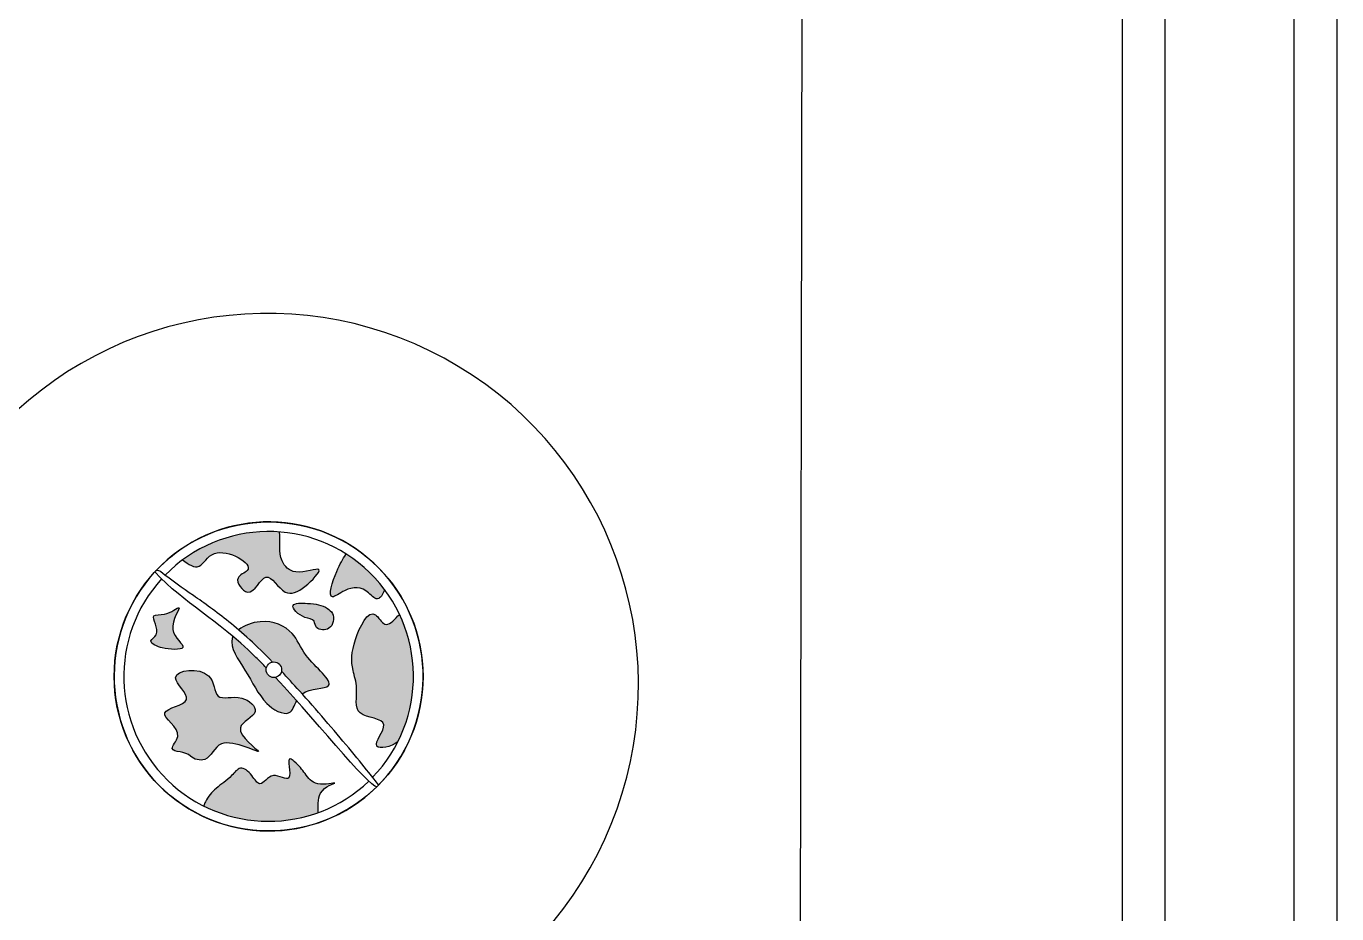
# Model space of a CAD drawing. Extents: x 5706208 to 5786773, y -2031603 to -1909573.
# Drawn here: x 5763487 to 5769590, y -1990495 to -1986364 of the extents above; entities that cross this region are included whole.
import ezdxf

# ---------------------------------------------------------------- set-up
doc = ezdxf.new("R2010")
doc.units = 0
doc.header["$LTSCALE"] = 1000
doc.header["$MEASUREMENT"] = 0
doc.layers.get('0').update_dxf_attribs({"linetype": 'CONTINUOUS'})
for name, color, linetype in [('F-1', 1, 'CONTINUOUS'), ('F-2', 2, 'CONTINUOUS'), ('f-3', 3, 'CONTINUOUS'), ('HALFTONE', 8, 'CONTINUOUS'), ('WALL', 7, 'CONTINUOUS')]:
    doc.layers.add(name, color=color, linetype=linetype)

# ---------------------------------------------------------------- blocks, each defined once
blk = doc.blocks.new('A$C3327072A')
at = {"layer": 'HALFTONE'}
h = blk.add_hatch(color=256, dxfattribs=at)
edge = h.paths.add_edge_path()
edge.add_spline(control_points=[(0.1589368215354625, 0.2753948525569285), (0.1539159033563919, 0.2755797876234283), (0.1391955476719886, 0.2662735094490927), (0.1578148158005206, 0.2363972883831593), (0.0856343169871252, 0.2162234715215163), (0.1550613425497431, 0.2288203015341423), (0.1355790147208609, 0.1903506682792795), (0.1692188992892625, 0.1921237610804383), (0.1805142031371361, 0.2206357735194615), (0.2065449973742943, 0.1907013218879001), (0.2448750418843701, 0.236739569081692), (0.189278678924893, 0.228888607074623), (0.2239891914941836, 0.2730812863228493), (0.1794240657036426, 0.2596705728137749), (0.1802151611918816, 0.2925775446856278), (0.1657191304984735, 0.2751450403302442), (0.1589368215354625, 0.2753948525569285)], knot_values=[0, 0, 0, 0, 1.507296862222282, 3.876809788758679, 7.79301663698419, 10.88067577297355, 13.15163560362284, 15.12734281935822, 17.57966182103012, 19.89177991922062, 23.31817051515298, 25.81690404955891, 28.44924241449806, 31.23073904693354, 32.60494427686579, 34.64101669731194, 34.64101669731194, 34.64101669731194, 34.64101669731194], degree=3, periodic=0)
edge = h.paths.add_edge_path()
edge.add_spline(control_points=[(0.1095355962752365, 0.01864478653442347), (0.1095419159246376, 0.01940335415565642), (0.1095268898643553, 0.0270164880566881), (0.1087791677709902, 0.04069939255714417), (0.138752715793089, 0.03038638069847366), (0.1236875709582819, 0.07469019139534794), (0.1073395046551013, 0.09218441957636969), (0.08413919228769373, 0.1031734765929286), (0.0684774748806376, 0.1306976700507221), (0.03621501616726164, 0.09587544859823538), (0.03383737181138713, 0.1449115436917054), (0.01834176828560885, 0.121595277589222), (0.01746171151171438, 0.1131608401774429)], knot_values=[0.7366893435793109, 0.7366893435793109, 0.7366893435793109, 0.7366893435793109, 0.9146514339896505, 2.510390702172714, 3.896940425312692, 7.203500727709434, 10.39670179806477, 12.27060447734062, 14.86904438067326, 17.60906218912553, 19.93171405319501, 21.99161751332088, 21.99161751332088, 21.99161751332088, 21.99161751332088], degree=3, periodic=0)
edge.add_arc((0.1599927888455568, 0.1599036684419843), 0.15, 198.1568173279296, 250.3434449974576)
edge = h.paths.add_edge_path()
edge.add_spline(control_points=[(0.1227793236321304, 0.1481165535733453), (0.1212557899125386, 0.1377693356262171), (0.09301310559385456, 0.1139604136624257), (0.1481219172419515, 0.1211344965704484), (0.1754560301778838, 0.1067129755829228), (0.2053643483232008, 0.1189066571532749), (0.215378341046744, 0.1405492163976305), (0.2161908680282068, 0.1478764954808867)], knot_values=[4.862074589795201, 4.862074589795201, 4.862074589795201, 4.862074589795201, 7.726047517121997, 11.61399240592265, 14.30382644202201, 17.82990791226257, 20.00551946748446, 20.00551946748446, 20.00551946748446, 20.00551946748446], degree=3, periodic=0)
edge.add_spline(control_points=[(0.2161908680282068, 0.1478764954808867), (0.2112680464051664, 0.1474974676675629), (0.2061190712847747, 0.1471808020796743), (0.1906656002247473, 0.1464936595002655), (0.1796902414935175, 0.1463113712889026), (0.1675999917351874, 0.1464660043129697)], knot_values=[17.40602084931529, 17.40602084931529, 17.40602084931529, 17.40602084931529, 18.69880273337065, 18.69880273337065, 21.09628487484854, 21.09628487484854, 21.09628487484854, 21.09628487484854], degree=3, periodic=0)
edge.add_arc((0.1610768728132825, 0.1511777466294006), 0.008046837657729506, 213.3968144844826, 324.1588786898935, ccw=False)
edge.add_spline(control_points=[(0.1543587413179921, 0.1467484909881023), (0.1454922963894205, 0.1470062217777013), (0.1362394389288966, 0.1474012752223643), (0.1254740975709865, 0.1479688790059299), (0.1241281084658112, 0.1480417324710288), (0.1227793236321304, 0.1481165535733453)], knot_values=[14.64925608383462, 14.64925608383462, 14.64925608383462, 14.64925608383462, 16.31727304066314, 16.31727304066314, 16.55492947982091, 16.55492947982091, 16.55492947982091, 16.55492947982091], degree=3, periodic=0)
edge = h.paths.add_edge_path()
edge.add_spline(control_points=[(0.2153862763225334, 0.1567665584370843), (0.2151564361702185, 0.1574091182410484), (0.2107536994153634, 0.1673710055911215), (0.1772365253273165, 0.1722503319106181), (0.155246329784859, 0.1806609520790516), (0.1415103845793055, 0.1810111263839644), (0.1331839059421327, 0.1812233956443379), (0.11273805773817, 0.1757262283863383), (0.1199190764891682, 0.1625259369466221), (0.1216483009047806, 0.1571840915057692)], knot_values=[20.96324064664586, 20.96324064664586, 20.96324064664586, 20.96324064664586, 21.19817630015319, 24.75679288491548, 28.87891529532564, 28.87891529532564, 28.87891529532564, 31.37767047214824, 32.89858198704247, 32.89858198704247, 32.89858198704247, 32.89858198704247], degree=3, periodic=0)
edge.add_spline(control_points=[(0.1216483009047806, 0.1571840915057692), (0.1327310007472988, 0.1565518104398507), (0.1437766319286311, 0.1560147346463054), (0.1543988432676997, 0.1556672363221878)], knot_values=[13.14241095181277, 13.14241095181277, 13.14241095181277, 13.14241095181277, 15.45873396027216, 15.45873396027216, 15.45873396027216, 15.45873396027216], degree=3, periodic=0)
edge.add_arc((0.1610768728132825, 0.1511777466294006), 0.008046837657729506, 31.06037124304902, 146.0879433253262, ccw=False)
edge.add_spline(control_points=[(0.1679699882079149, 0.1553294398254366), (0.1732552184839733, 0.1552437927239225), (0.1906945211812854, 0.1551637894735904), (0.2056641362141818, 0.1559557553118793), (0.2153862763225334, 0.1567665584370843)], knot_values=[16.46491825573052, 16.46491825573052, 16.46491825573052, 16.46491825573052, 17.66733030821608, 20.55575022998485, 20.55575022998485, 20.55575022998485, 20.55575022998485], degree=3, periodic=0)
edge = h.paths.add_edge_path()
edge.add_spline(control_points=[(0.2587844872614369, 0.2168469269745401), (0.252672887785593, 0.2132420257403282), (0.2330935616337229, 0.1958246189678903), (0.2706955659523373, 0.2039428709540516), (0.2759617049450753, 0.1634516694102786), (0.2785581239877502, 0.1904517798393499), (0.2954338518029545, 0.2024502052154276), (0.2692188542714575, 0.2056123612928786), (0.2752595909696538, 0.2248048454130185), (0.2627560154796811, 0.2191895161813591), (0.2587844872614369, 0.2168469269745401)], knot_values=[0, 0, 0, 0, 2.128667775179446, 4.258702085504883, 6.609002532344865, 8.249548684035814, 9.351050078276028, 11.31161754910215, 12.1459844869634, 13.52926625606257, 13.52926625606257, 13.52926625606257, 13.52926625606257], degree=3, periodic=0)
edge = h.paths.add_edge_path()
edge.add_spline(control_points=[(0.1607356564927613, 0.08886195178638445), (0.1564989964244887, 0.08877694371039979), (0.1465080592606682, 0.08018526401428971), (0.1562088937789667, 0.06585573958000168), (0.1717891662556212, 0.067370683849731), (0.1820358618424507, 0.07459547591861337), (0.2012748289853334, 0.09342968682904029), (0.1774685001000762, 0.09304593111301074), (0.1683123660332058, 0.08366567533812486), (0.163035433011828, 0.08890809652075404), (0.1607356564927613, 0.08886195178638445)], knot_values=[0, 0, 0, 0, 1.271253845219383, 2.852380462622164, 3.557306399346685, 5.710737123063099, 7.221776377816576, 8.952049449909163, 9.987157501335657, 10.67722932391154, 10.67722932391154, 10.67722932391154, 10.67722932391154], degree=3, periodic=0)
edge = h.paths.add_edge_path()
edge.add_spline(control_points=[(0.1927777763630729, 0.0139907591874362), (0.1914835357601987, 0.01965994799684267), (0.1884689707658254, 0.03286470918828854), (0.1712109437357867, 0.0655639273536508), (0.1675191726535559, 0.03538503176969243), (0.1548333957034629, 0.02342392130958615), (0.1336165953107411, 0.02660113116871798), (0.1368517873488599, 0.01468187700811541), (0.1388467861979734, 0.01140165979450103)], knot_values=[0.6895613520252954, 0.6895613520252954, 0.6895613520252954, 0.6895613520252954, 2.694101644987395, 5.358567232602033, 6.775303981706944, 9.276405023706435, 10.47347272703851, 11.3322288967006, 11.3322288967006, 11.3322288967006, 11.3322288967006], degree=3, periodic=0)
edge.add_arc((0.1599927888455568, 0.1599036684419843), 0.1499999999999999, 261.8958262239524, 282.6640384996357)
edge = h.paths.add_edge_path()
edge.add_spline(control_points=[(0.02406439317564946, 0.2233345067579648), (0.02782282009138726, 0.2195514049308258), (0.04319087738986127, 0.2065423350140918), (0.02780637363321148, 0.1803603880034643), (0.04504249081946909, 0.2071686833442072), (0.06251837681338657, 0.2042112599228858), (0.07382826678804122, 0.2027263354102615), (0.09121759554545861, 0.2046923244488426), (0.0587485598953208, 0.2212631357106147), (0.09000730741536245, 0.2255297554147546), (0.08314503749716096, 0.248413092114788), (0.1006256981781917, 0.2438419816680835), (0.1161957165313652, 0.2448311534826644), (0.1133256872999482, 0.2636259196951869), (0.1173768110747915, 0.2788805319869425), (0.1163874130870681, 0.2940774997478002), (0.1133579702727729, 0.3008910966236726), (0.1126825788232964, 0.3022474214740214)], knot_values=[1.021628934383171, 1.021628934383171, 1.021628934383171, 1.021628934383171, 2.437292653724865, 4.237443231838439, 5.98378286579705, 7.674683074879842, 9.356925727339297, 9.860608280123298, 11.8198390536652, 13.43917632000003, 15.06618932730459, 16.25161575761564, 17.6659155260531, 18.85375682165497, 20.93467860955169, 22.72122698588014, 23.1758436269831, 23.1758436269831, 23.1758436269831, 23.1758436269831], degree=3, periodic=0)
edge.add_arc((0.1599927888455568, 0.1599036684419843), 0.150000000000001, 108.3850476489316, 154.9839417481486)
h = blk.add_hatch(color=256, dxfattribs=at)
edge = h.paths.add_edge_path()
edge.add_spline(control_points=[(0.3083332654787228, 0.1376527585161966), (0.3003085853997618, 0.1366877777691116), (0.2864431458583567, 0.1331415007516625), (0.2994364308979129, 0.1011511636097566), (0.2441316620679572, 0.08491844704258256), (0.2600096794340061, 0.1143367647964624), (0.2263541023712605, 0.1190691043957486), (0.2446855831949506, 0.079441575173405), (0.2059491154213902, 0.09235869213443948), (0.1977776455460116, 0.0691062402256648), (0.1992211842152756, 0.03224429587862687), (0.2131391092116246, 0.06793956008186797), (0.240423123119399, 0.06743352924240753), (0.2498991002357798, 0.0526268366156728), (0.2578046890994301, 0.04618105781264603)], knot_values=[0.6591856521998856, 0.6591856521998856, 0.6591856521998856, 0.6591856521998856, 2.63409846873368, 4.690862625004222, 8.520972611453805, 9.743566277928343, 11.50317445815055, 13.94836142402767, 16.46804529351421, 18.58824883364954, 20.83622298774443, 23.24649861540857, 25.05109943464877, 28.07262195433928, 28.07262195433928, 28.07262195433928, 28.07262195433928], degree=3, periodic=0)
edge.add_arc((0.1599927888455568, 0.1599036684419843), 0.15, 310.6985588945493, 351.469295422286)
at = {"layer": 'F-1'}
for points, knots in [([(0.02406439317564946, 0.2233345067579648), (0.02782282009138726, 0.2195514049308258), (0.04319087738986127, 0.2065423350140918), (0.02780637363321148, 0.1803603880034643), (0.04504249081946909, 0.2071686833442072), (0.06251837681338657, 0.2042112599228858), (0.07382826678804122, 0.2027263354102615), (0.09121759554545861, 0.2046923244488426), (0.0587485598953208, 0.2212631357106147), (0.09000730741536245, 0.2255297554147546), (0.08314503749716096, 0.248413092114788), (0.1006256981781917, 0.2438419816680835), (0.1161957165313652, 0.2448311534826644), (0.1133256872999482, 0.2636259196951869), (0.1173768110747915, 0.2788805319869425), (0.1163874130870681, 0.2940774997478002), (0.1133579702727729, 0.3008910966236726), (0.1126825788232964, 0.3022474214740214)], [1.021628934383171, 1.021628934383171, 1.021628934383171, 1.021628934383171, 2.437292653724865, 4.237443231838439, 5.98378286579705, 7.674683074879842, 9.356925727339297, 9.860608280123298, 11.8198390536652, 13.43917632000003, 15.06618932730459, 16.25161575761564, 17.6659155260531, 18.85375682165497, 20.93467860955169, 22.72122698588014, 23.1758436269831, 23.1758436269831, 23.1758436269831, 23.1758436269831]), ([(0.2153862763225334, 0.1567665584370843), (0.2151564361702185, 0.1574091182410484), (0.2107536994153634, 0.1673710055911215), (0.1772365253273165, 0.1722503319106181), (0.155246329784859, 0.1806609520790516), (0.1415103845793055, 0.1810111263839644), (0.1331839059421327, 0.1812233956443379), (0.11273805773817, 0.1757262283863383), (0.1199190764891682, 0.1625259369466221), (0.1216483009047806, 0.1571840915057692)], [20.96324064664586, 20.96324064664586, 20.96324064664586, 20.96324064664586, 21.19817630015319, 24.75679288491548, 28.87891529532564, 28.87891529532564, 28.87891529532564, 31.37767047214824, 32.89858198704247, 32.89858198704247, 32.89858198704247, 32.89858198704247]), ([(0.1227793236321304, 0.1481165535733453), (0.1212557899125386, 0.1377693356262171), (0.09301310559385456, 0.1139604136624257), (0.1481219172419515, 0.1211344965704484), (0.1754560301778838, 0.1067129755829228), (0.2053643483232008, 0.1189066571532749), (0.215378341046744, 0.1405492163976305), (0.2161908680282068, 0.1478764954808867)], [4.862074589795201, 4.862074589795201, 4.862074589795201, 4.862074589795201, 7.726047517121997, 11.61399240592265, 14.30382644202201, 17.82990791226257, 20.00551946748446, 20.00551946748446, 20.00551946748446, 20.00551946748446]), ([(0.3083332654787228, 0.1376527585161966), (0.3003085853997618, 0.1366877777691116), (0.2864431458583567, 0.1331415007516625), (0.2994364308979129, 0.1011511636097566), (0.2441316620679572, 0.08491844704258256), (0.2600096794340061, 0.1143367647964624), (0.2263541023712605, 0.1190691043957486), (0.2446855831949506, 0.079441575173405), (0.2059491154213902, 0.09235869213443948), (0.1977776455460116, 0.0691062402256648), (0.1992211842152756, 0.03224429587862687), (0.2131391092116246, 0.06793956008186797), (0.240423123119399, 0.06743352924240753), (0.2498991002357798, 0.0526268366156728), (0.2578046890994301, 0.04618105781264603)], [0.6591856521998856, 0.6591856521998856, 0.6591856521998856, 0.6591856521998856, 2.63409846873368, 4.690862625004222, 8.520972611453805, 9.743566277928343, 11.50317445815055, 13.94836142402767, 16.46804529351421, 18.58824883364954, 20.83622298774443, 23.24649861540857, 25.05109943464877, 28.07262195433928, 28.07262195433928, 28.07262195433928, 28.07262195433928]), ([(0.01746171151171438, 0.1131608401774429), (0.01834176828560885, 0.121595277589222), (0.03383737181138713, 0.1449115436917054), (0.03621501616726164, 0.09587544859823538), (0.0684774748806376, 0.1306976700507221), (0.08413919228769373, 0.1031734765929286), (0.1073395046551013, 0.09218441957636969), (0.1236875709582819, 0.07469019139534794), (0.138752715793089, 0.03038638069847366), (0.1087791677709902, 0.04069939255714417), (0.1095268898643553, 0.0270164880566881), (0.1095419159246376, 0.01940335415565642), (0.1095355962752365, 0.01864478653442347)], [0.736689343579312, 0.736689343579312, 0.736689343579312, 0.736689343579312, 2.79659280370518, 5.119244667774659, 7.859262476226935, 10.45770237955957, 12.33160505883542, 15.52480612919076, 18.8313664315875, 20.21791615472748, 21.81365542291054, 21.99161751332088, 21.99161751332088, 21.99161751332088, 21.99161751332088]), ([(0.1388467861979734, 0.01140165979450103), (0.1368517873488599, 0.01468187700811541), (0.1336165953107411, 0.02660113116871798), (0.1548333957034629, 0.02342392130958615), (0.1675191726535559, 0.03538503176969243), (0.1712109437357867, 0.0655639273536508), (0.1884689707658254, 0.03286470918828854), (0.1914835357601987, 0.01965994799684267), (0.1927777763630729, 0.0139907591874362)], [0.6895613520252947, 0.6895613520252947, 0.6895613520252947, 0.6895613520252947, 1.548317521687382, 2.745385225019461, 5.246486267018952, 6.663223016123863, 9.327688603738501, 11.3322288967006, 11.3322288967006, 11.3322288967006, 11.3322288967006])]:
    blk.add_open_spline(points, degree=3, knots=knots, dxfattribs=at)
for points, start_tangent, end_tangent in [([(0.1589368215354625, 0.2753948525569285), (0.1460947631421732, 0.2675033432315104), (0.1451068990281783, 0.243828815240704), (0.1125077334727393, 0.222127156026545), (0.1431311708001886, 0.2181814013601979), (0.1441190349141834, 0.1954932992011891), (0.1638761070789769, 0.1954932992011891), (0.1826453151297756, 0.2112763178593013), (0.2043780804960988, 0.2033848085266072), (0.2270986749499571, 0.2290322224071133), (0.203390216382104, 0.2369237317398074), (0.2093173310277052, 0.2625711456203135), (0.1826453151297756, 0.2704626549457316), (0.1777060295717092, 0.2832863618896226), (0.1589368215354625, 0.2753948525569285)], (-0.9993223575170418, 0.03680795792463763), (-0.9993223575170418, 0.03680795792463763)), ([(0.2587844872614369, 0.2168469269745401), (0.2440451331349323, 0.2014887340628775), (0.2645520758378552, 0.1957294010135229), (0.2760872179787839, 0.1752518104622141), (0.2818548065552022, 0.1906100033811526), (0.2882632305263542, 0.1995689449613565), (0.2728830059932079, 0.2117275293348939), (0.2722421705984743, 0.2200465526402695), (0.2587844872614369, 0.2168469269745401)], (-0.8613273826119359, -0.508050332115699), (-0.8613273826119359, -0.508050332115699)), ([(0.1607356564927613, 0.08886195178638445), (0.1511230205360334, 0.08054294560133712), (0.1594539857032942, 0.06710452466359129), (0.1665032450691797, 0.06710452466359129), (0.1850876465905458, 0.07798323822498787), (0.1940594471525401, 0.0901418054709211), (0.1767567164351931, 0.0901418054709211), (0.1671440804639133, 0.08630226152308751), (0.1607356564927613, 0.08886195178638445)], (-0.9997987610763266, -0.02006084121472349), (-0.9997987610763266, -0.02006084121472349))]:
    blk.add_spline(points, degree=3, dxfattribs=dict(at, start_tangent=start_tangent, end_tangent=end_tangent))
at = {"layer": 'F-2'}
blk.add_circle((0.1610768728132825, 0.1511777466294006), 0.008046837657729504, dxfattribs=at)
for start, end in [(2.656432162810154, 178.7193938642859), (180.8748715140249, 0.675644526945555)]:
    blk.add_arc((0.1599927888455568, 0.1599036684419843), 0.15, start, end, dxfattribs=at)
blk.add_open_spline([(-7.211157935671508e-06, 0.1599036684419843), (-0.006241804891033098, 0.1687492910496076), (0.08350806566886604, 0.1579863792358083), (0.1543988432676997, 0.1556672363221878)], degree=3, dxfattribs=at)
for points, knots in [([(0.1675999917351874, 0.1464660043129697), (0.1796902414935175, 0.1463113712889026), (0.1906656002247473, 0.1464936595002655), (0.2110412408219418, 0.1473996676140814), (0.2204121801332803, 0.148136076539231), (0.2461774901603349, 0.1508648938397528), (0.2605527786799939, 0.1533814679714851), (0.2879330410360126, 0.1582911021105247), (0.3009250088070985, 0.1606780227666604), (0.3170285080559552, 0.1625225899551879), (0.3184878717438551, 0.1626810740344808), (0.3203584673901787, 0.1659699732335866)], [17.40602084931529, 17.40602084931529, 17.40602084931529, 17.40602084931529, 19.80350299079318, 19.80350299079318, 22.27169104123713, 22.27169104123713, 27.13467893668216, 27.13467893668216, 31.99766683212719, 31.99766683212719, 32.47630845701584, 32.47630845701584, 32.47630845701584, 32.47630845701584]), ([(0.1679699882079149, 0.1553294398254366), (0.1732552184839733, 0.1552437927239225), (0.2417446426698007, 0.1549295957011054), (0.2721423248585779, 0.1680643955332926), (0.3199535947205732, 0.1667785821482539)], [16.46491825573052, 16.46491825573052, 16.46491825573052, 16.46491825573052, 17.66733030821608, 32.53085455521031, 32.53085455521031, 32.53085455521031, 32.53085455521031]), ([(-3.157285391353071e-06, 0.1587647116029984), (0.004719529635622166, 0.1582018181143212), (0.0101614228769904, 0.1575858954238356), (0.02583259130187798, 0.1558999475964811), (0.03696633818617556, 0.15478064330091), (0.07301618828205392, 0.1514553351444192), (0.1005743252899265, 0.1492817221660516), (0.1362394389288966, 0.1474012752223643), (0.1454922963894205, 0.1470062217777013), (0.1543587413179921, 0.1467484909881023)], [6.468349121968814, 6.468349121968814, 6.468349121968814, 6.468349121968814, 7.918816774453826, 7.918816774453826, 10.24151535730001, 10.24151535730001, 14.88691252299239, 14.88691252299239, 16.55492947982091, 16.55492947982091, 16.55492947982091, 16.55492947982091])]:
    blk.add_open_spline(points, degree=3, knots=knots, dxfattribs=at)
at = {"layer": 'f-3'}
blk.add_arc((0.1599927888455568, 0.1599036684419843), 0.16, 2.463695143267339, 1.90389040692313, dxfattribs=at)

msp = doc.modelspace()

# ---------------------------------------------------------------- linework, layer by layer
at = {"color": 8}
for p, q in [((5769589.531617613, -1982074.750961423), (5769589.531617613, -2027074.750961423)), ((5769389.531617613, -1982274.750961423), (5769389.531617613, -2003024.750961426))]:
    msp.add_line(p, q, dxfattribs=at)
at = {"layer": 'WALL', "color": 8, "ltscale": 0.1}
for p, q in [((5768789.531617613, -1982874.750961423), (5768789.531617613, -2003024.750961426)), ((5768589.531617613, -1983074.750961423), (5768589.531617613, -2003024.750961426)), ((5767102.195782063, -1984574.750961423), (5767087.362313243, -1992774.750961456))]:
    msp.add_line(p, q, dxfattribs=at)
msp.add_circle((5764615.72620703, -1989390.103589365), 719.2790446076542, dxfattribs=at)
msp.add_arc((5764609.391141738, -1989428.61410363), 1728.215132787358, 183.4294724458393, 137.5479489829205, dxfattribs=at)

# ---------------------------------------------------------------- block references
at = {"color": 8, "ltscale": 10, "xscale": 4495.49402879786, "yscale": 4495.494028797842, "zscale": 4495.494028797842, "rotation": 135.0000000000002}
msp.add_blockref('A$C3327072A', (5765632.61124606, -1989390.386884797), dxfattribs=at)

doc.saveas('drawing.dxf')
